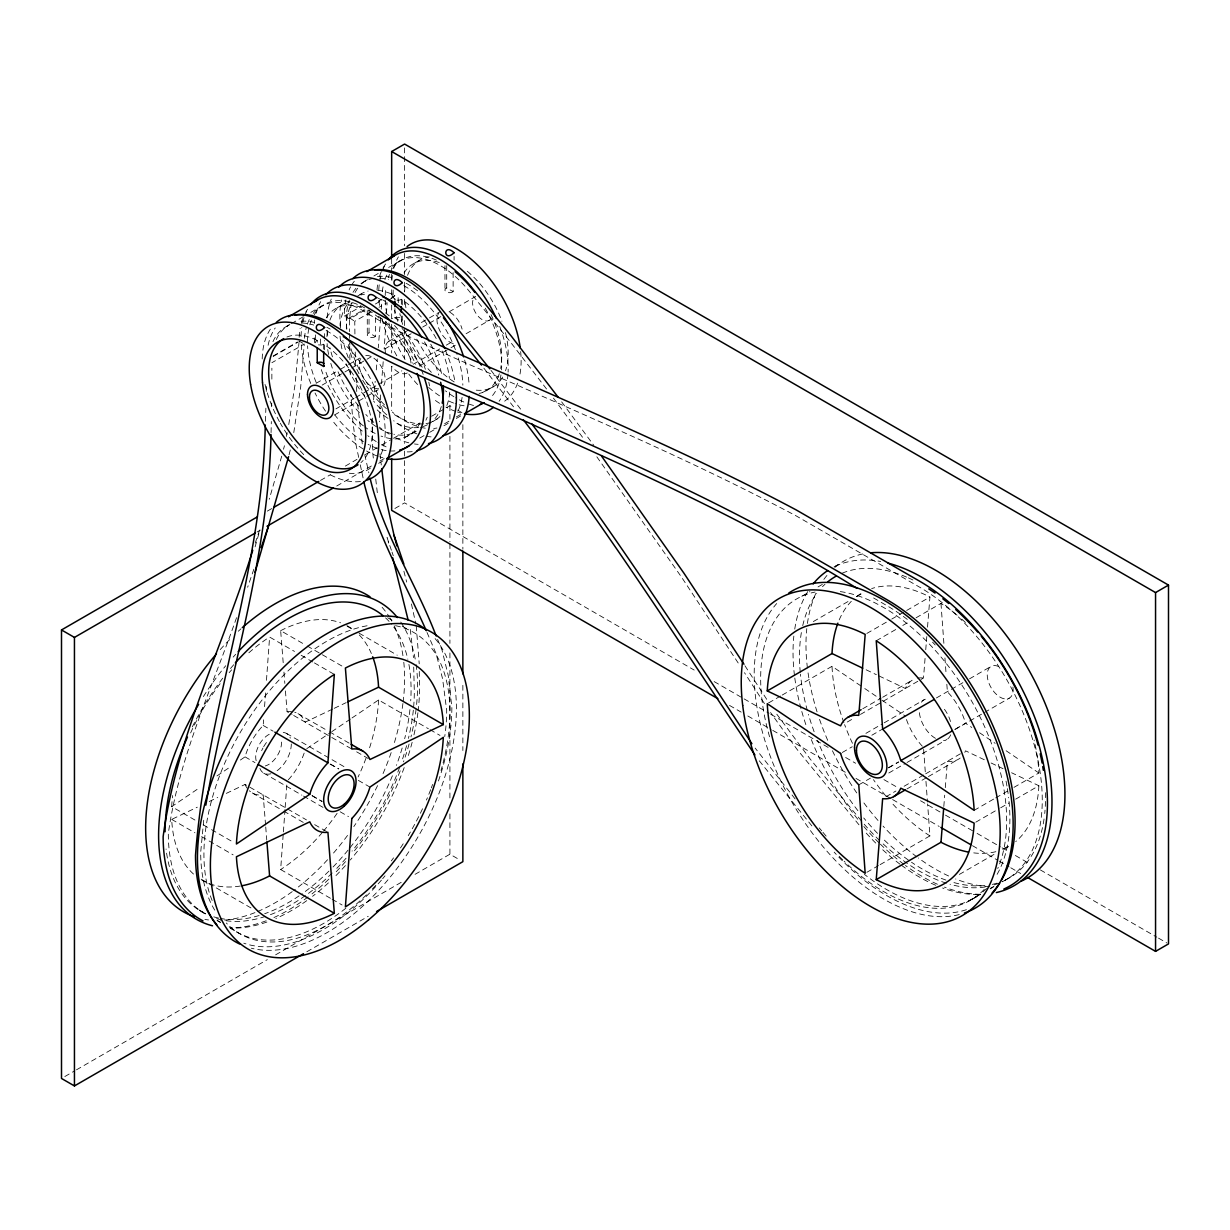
<?xml version="1.0" encoding="UTF-8"?>
<svg xmlns="http://www.w3.org/2000/svg" width="1230" height="1230" viewBox="0 0 1230 1230"><rect width="100%" height="100%" fill="white"/><g stroke="black" fill="none" stroke-linecap="round" stroke-linejoin="round"><path stroke-width="0.75" stroke-dasharray="5 3.75" d="M324.612 349.781L324.612 340.495M324.612 338.634L324.612 331.208M372.613 418.077L372.567 451.548L373.628 460.712M402.287 319.8L402.287 316.079M402.302 304.932L402.302 297.506M454.085 260.13L454.085 256.44M271.861 379.132L271.876 368.185M271.661 406.7L271.692 403.01M266.28 391.463L266.433 384.037M271.061 432.606L271.323 421.506M265.403 421.275L265.88 408.206M386.02 321.214L384.16 348.982M386.451 313.788L387.112 302.642L379.009 307.315M380.577 394.938L379.47 421.721M380.654 317.94L378.256 347.813M381.254 309.176L381.946 299.228L377.087 302.026M240.373 760.048L245.047 756.865A45.771 26.43 -60 0 1 263.189 725.454L263.604 719.811M264.558 706.635L265.649 691.598M266.464 680.313L269.601 637.048L294.508 651.423M330.455 898.284L280.655 869.533L283.254 833.802M283.392 831.911L285.022 809.355M285.16 807.464L287.082 781.142M373.566 399.888L375.181 381.3M383.191 361.712L381.469 383.775M860.431 714.43L923.499 678.007L925.145 657.297M925.744 649.763L926.79 636.571M927.528 627.162L929.926 597.027A146.478 84.578 60 0 0 871.655 588.586M943.81 806.48L944.702 795.18M945.301 787.646L947.392 761.278A45.771 26.43 60 0 0 961.23 757.142M299.105 341.479L295.046 384.59L288.666 425.18M376.272 369.907L377.256 358.868M203.719 820.226L200.69 852.344A173.953 100.429 -60 0 0 214.773 910.2M351.288 302.657L349.581 318.647L349.628 331.593M293.77 432.606L300.704 386.835L304.256 344.031L271.892 362.712M286.359 436.404L287.128 432.668M289.065 454.808L290.449 449.273M281.732 456.176L269.247 499.257M283.53 449.227L284.438 445.752M255.102 546.843L259.807 530.361M315.51 342.816L315.633 341.756A4.582 2.475 -2.9 0 1 317.248 340.418L317.232 344.139M395.23 299.766L393.154 297.445L394.922 295.569L394.922 299.29M255.21 543.03L260.145 528.5M253.857 569.213L247.645 587.233M236.544 617.691C211.621 688.892 178.688 758.28 168.31 833.648A173.953 100.429 -60 0 0 205.548 913.952M394.23 295.938L389.464 299.828L393.692 296.399M194.94 820.041L171.693 806.634L199.783 787.569M216.957 775.93L231.009 766.398M306.777 748.655L330.178 732.773M331.746 731.712L350.473 719.012M352.026 717.951L378.563 699.962L428.363 728.714M437.219 418.892L429.055 423.812A73.247 42.281 60 0 0 441.309 406.53M357.438 296.199L362.973 292.894M345.891 299.936A89.729 51.798 60 0 0 344.4 316.079L349.581 318.97L365.725 309.606M375.411 303.995L381.884 300.243L376.78 297.399M286.559 326.396L289.803 324.52M291.418 323.598L303.518 316.587M310.836 312.374L325.397 303.964M364.249 281.547L367.478 279.671M373.889 275.966L380.424 272.199M388.634 267.448L403.086 259.115M273.183 355.977L297.46 341.971M273.198 356.439L297.476 342.417M344.4 316.079L360.59 306.731M354.917 333.976L354.747 321.338L370.922 311.99M316.141 383.299L338.804 370.215M340.418 369.277L346.891 365.541M348.521 364.603L359.852 358.068M388.972 341.248L408.391 330.04M421.352 322.568L427.825 318.816M429.439 317.894L440.771 311.344M322.168 385.098L350.181 368.923M351.842 367.97L371.614 356.562M384.79 348.951L411.158 333.73M422.69 327.072L427.64 324.213M429.285 323.259L440.817 316.602M449.058 311.851L475.426 296.63A13.73 7.934 60 0 0 477.44 315.418A13.73 7.934 60 0 0 491.662 316.833M335.913 408.883L354.025 398.428M355.685 397.474L362.266 393.662M363.926 392.708L377.103 385.098M378.748 384.16L401.826 370.83M413.357 364.172L439.725 348.951M446.305 345.153L452.901 341.34M466.093 333.73L489.156 320.415M334.452 415.017L357.115 401.933M358.73 400.995L365.202 397.259M366.832 396.321L378.148 389.787M420.23 365.495L449.365 348.674M450.98 347.736L459.082 343.062M267.325 511.111L272.307 508.236M320.446 480.453L330.409 474.703M345.353 466.078L356.961 459.359M365.264 454.577L380.208 445.952M381.869 444.983L391.817 439.233M393.477 438.28L420.045 422.951M431.668 416.232L444.937 408.575M446.598 407.607L449.919 405.7L453.163 407.56M257.039 532.006L260.36 530.084M336.713 486.004L371.568 465.878M379.87 461.096L386.512 457.252M419.707 438.095L428.009 433.298M429.67 432.345L436.312 428.501M444.614 423.72L449.596 420.845M456.222 417.001L462.864 413.172L454.777 408.498M378.625 463.341L385.098 459.605M456.315 418.492L461.158 415.679M394.892 508.482L404.609 502.87L694.181 670.058M834.063 566.907L840.536 563.171M801.822 596.273L809.909 591.599M818.011 586.925L822.855 584.127M813.338 621.565L850.145 600.317M856.772 596.489L861.753 593.613M64.821 1076.542L74.784 1070.792M76.445 1069.839L267.325 959.631M275.628 954.834L401.779 882.002M415.063 874.33L449.919 854.204L459.636 859.816M306.839 951.774L368.247 916.304M866.842 633.435L890.09 620.028M891.75 619.074L905.019 611.402M906.679 610.449L929.926 597.027M780.558 696.026L768.935 702.73L744.95 665.768M782.219 695.058L832.018 666.306L863.229 687.493M876.237 640.784L896.163 629.283M902.789 625.455L909.431 621.611M916.073 617.783L940.981 603.407A146.478 84.578 60 0 1 957.647 615.646M862.768 708.757L881.018 698.21M882.679 697.256L912.552 680.005A45.771 26.43 60 0 0 905.357 688.493L878.066 675.485M847.27 722.025L853.912 718.197M865.905 733.372L882.51 723.778M884.17 722.825L924.007 699.824M842.289 752.483L852.252 746.733M871.855 735.217L881.787 729.498M936.399 697.948L949.652 690.307M951.297 689.354L962.89 682.665M969.517 678.837L991.026 666.414M858.771 784.863L870.394 778.16M888.644 767.612L898.607 761.862M955.572 728.975L965.535 723.225L971.777 727.468M888.506 767.889L898.438 762.154M954.711 729.667L967.964 722.025M969.609 721.072L982.862 713.415M984.507 712.462L1009.338 698.133M888.798 773.009L905.388 763.43M907.048 762.477L946.885 739.476M885.969 796.748L895.932 790.998M904.111 786.262L924.145 774.7M925.698 773.808L962.214 752.729M906.879 788.999L926.79 777.498M928.45 776.545L958.339 759.294M866.842 872.301L878.466 865.597M880.127 864.644L929.926 835.893L927.605 803.913M974.145 810.355L994.055 798.854M995.716 797.901L1007.339 791.198M1013.981 787.354L1038.873 772.978A146.478 84.578 60 0 0 1034.061 739.983M975.805 822.163L999.037 808.74M1000.697 807.787L1009 802.99M1015.642 799.162L1038.873 785.739L1011.583 772.748M959.339 874.438L996.131 853.189M1002.773 849.361L1009.415 845.533M968.072 901.252L981.017 893.78M990.734 888.168L993.963 886.307M972.284 899.207L980.372 894.533M990.089 888.921L993.317 887.061M1004.649 880.511L1011.122 876.775M349.581 318.97L349.581 317.863L364.142 309.483M414.756 263.005L422.182 258.823M337.066 307.854L344.492 303.672M482.667 392.447L493.784 386.435L489.017 389.003M404.977 437.296L416.094 431.284A73.247 42.281 60 0 1 393.877 434.252M411.327 433.852L416.094 431.284M332.515 709.126L305.209 722.133A45.771 26.43 -60 0 0 294.708 712.216M334.206 708.326L346.153 702.638M193.525 874.069A146.478 84.578 -60 0 1 171.693 819.395L197.292 807.203M209.223 801.514L217.756 797.455M226.289 793.396L245.047 784.448L306.47 819.903M397.059 300.197L398.966 300.166A4.582 2.783 2.8 0 0 401.334 299.274A73.247 42.281 60 0 1 437.665 341.31M318.432 344.877L321.276 345.015A4.582 2.783 2.8 0 0 323.644 344.123A73.247 42.281 60 0 1 367.77 405.008A73.247 42.281 60 0 1 360.959 462.603M866.135 669.797L876.36 674.67M984.292 759.74L965.535 750.807A45.771 26.43 60 0 1 963.367 754.682M991.119 763L1003.065 768.688M446.705 265.665L446.705 287.974L453.132 291.679L453.132 269.37M394.922 308.576L394.922 317.878L401.349 321.584L401.349 316.002M873.592 597.965L886.892 605.652A173.953 100.429 60 0 1 908.739 620.52M369.031 310.514L369.031 332.823L375.442 336.528L375.442 314.219M299.09 341.033L302.964 343.278M714.153 681.589L742.443 697.933M744.119 698.886L769.073 713.292M770.749 714.261L828.989 747.886M845.64 757.496L855.619 763.261M883.909 779.605L897.223 787.292M920.532 800.73L943.825 814.183M945.486 815.152L975.452 832.449M977.112 833.402L1000.405 846.855M1002.081 847.824L1008.738 851.667M1015.396 855.511L1028.695 863.199M1040.349 869.918L1156.846 937.183M1158.522 938.136L1166.84 942.949M729.498 705.405L741.152 712.124M747.809 715.968L771.102 729.421M772.778 730.389L845.994 772.655M855.988 778.421L890.935 798.608M892.596 799.562L939.197 826.468M972.484 845.687L997.453 860.093M999.114 861.062L1009.092 866.827M1010.768 867.78L1020.746 873.546M387.711 617.768L394.184 621.504M402.287 626.178L408.76 629.914M347.168 626.285L353.794 630.129M359.068 633.158L397.244 655.206M283.192 662.693L280.655 630.667L305.563 645.043M307.223 645.996L343.739 667.091M301.15 655.252L312.758 661.971M314.419 662.924L334.345 674.424M430.023 729.667L439.986 735.417M298.014 713.646L327.903 730.897M329.563 731.85L349.474 743.351M285.437 690.937L287.082 711.663L292.048 714.538M293.709 715.491L330.24 736.57M331.777 737.462L351.811 749.039M356.669 751.838L368.293 758.556M286.575 733.464L344.677 767.013M330.547 764.138L338.788 768.904M263.189 725.454L273.152 731.204M330.117 764.091L338.419 768.873M358.33 780.374L369.953 787.092M245.047 756.865L255.01 762.615M311.974 795.518L321.937 801.268M340.187 811.8L348.49 816.597M312.236 795.856L322.122 801.56M263.681 773.116L301.873 795.149M303.533 796.117L323.444 807.618M314.649 824.638L327.918 832.295M252.242 792.935L282.116 810.186M283.776 811.139L303.702 822.639M203.242 824.838L209.884 828.666M211.545 829.62L233.116 842.089M332.115 899.238L342.078 904.988M171.693 819.395L194.94 832.802M201.582 836.631L233.116 854.85M201.167 879.173L251.243 908.078M199.245 909.969L204.103 912.783M217.049 920.255L220.293 922.116M199.46 910.415L205.933 914.151M217.264 920.701L220.493 922.562M230.21 928.173L238.297 932.847M383.237 300.089L385.82 301.796M349.581 317.863L354.747 321.338M979.572 732.757L995.178 743.335M1006.109 750.746L1038.873 772.978M864.782 688.539L880.388 699.132M881.956 700.193L905.357 716.075M861.415 820.933L810.524 759.479L776.007 713.123M858.986 824.807L797.117 749.47L770.534 712.539M819.226 827.898L821.686 830.819M822.916 832.295L827.821 838.153M811.892 825.899L759.279 760.801M795.118 798.916L755.159 748.101M491.001 370.368L522.381 411.42M483.867 368.17L514.186 407.668M561.649 401.872L593.767 445.322M546.551 388.988L509.159 340.387L467.615 289.25A82.395 47.57 60 0 0 390.571 268.924M553.454 398.12L583.604 438.71M596.842 456.822L681.451 577.008L739.553 665.046M764.46 703.606L744.488 672.702M427.025 632.466L436.035 653.499L442.585 678.776L446.69 710.31A173.953 100.429 -60 0 1 444.737 736.616M437.603 639.4L441.97 649.855L448.212 675.378L451.856 707.327A181.271 104.658 -60 0 1 438.449 780.973M391.401 550.256L387.066 537.556L388.603 543.076M392.032 552.07L393.262 555.714M403.901 571.227L406.669 582.067M364.741 454.731L368.846 472.797M411.45 603.961L415.848 624.025M358.699 457.406L355.532 442.523L352.733 420.014L350.919 394.369M360.282 464.848L363.065 477.87M362.266 443.876L357.607 403.809M379.962 453.809L381.3 464.94M375.734 479.054L377.425 493.737M410.282 629.437L413.48 657.635M416.247 625.855L419.215 663.8M283.946 672.103L284.837 683.403M265.572 825.069L263.189 794.918A45.771 26.43 -60 0 1 249.352 790.782M265.726 826.944L266.772 840.136M940.981 603.407L944.117 646.657M944.932 657.942L946.162 674.87M946.839 684.28L947.392 691.798A45.771 26.43 60 0 1 965.535 723.225M923.638 749.378L925.421 773.824M925.959 781.342L927.466 802.037M356.131 377.825L356.808 392.831M350.135 369.83L350.381 377.379M413.711 667.075L414.31 691.629A173.953 100.429 -60 0 1 413.511 708.311M355.239 352.041L355.547 364.695M349.704 346.014L349.904 362.296M419.292 671.442L419.491 688.631A181.271 104.658 -60 0 1 418.154 710.817M349.628 333.392L349.643 338.804M444.952 265.68L444.968 290.418M393.154 290.034L393.154 297.445M367.263 310.529L367.293 335.267M315.464 334.883L315.464 342.294M462.864 424.673L462.864 549.257M462.864 685.341L462.864 750.515M449.919 405.7L449.919 419.107M449.919 436.358L449.919 541.784M449.919 543.706L449.919 643.367M449.919 652.946L449.919 798.624M449.919 813.952L449.919 854.204M404.609 147.907L404.609 245.754M404.609 253.426L404.609 274.536M404.609 282.208L404.609 291.802M404.609 299.49L404.609 307.162M404.609 320.584L404.609 358.96M404.609 372.398L404.609 443.384M404.609 451.072L404.609 458.744M404.609 460.666L404.609 502.87M401.349 299.274L401.349 304.856M391.663 258.992L391.663 272.414M391.663 274.336L391.663 280.102M391.663 289.696L391.663 297.368M391.663 305.04L391.663 322.306M391.663 324.228L391.663 353.01M391.663 366.448L391.663 410.574M323.659 344.123L323.659 349.704M984.261 889.352A173.953 100.429 60 0 1 844.134 861.231M842.765 859.893A173.953 100.429 60 0 1 837.338 854.373M769.58 736.77A173.953 100.429 60 0 1 815.06 592.061M840.305 591.599A173.953 100.429 60 0 1 971.623 701.069A173.953 100.429 60 0 1 997.745 868.503M997.069 883.125A173.953 100.429 60 0 1 991.98 884.432M984.892 885.539A173.953 100.429 60 0 1 953.265 882.402M945.916 880.08A173.953 100.429 60 0 1 911.507 862.245M908.401 860.077A173.953 100.429 60 0 1 882.986 838.798M877.528 833.356A173.953 100.429 60 0 1 863.737 817.965M857.91 810.708A173.953 100.429 60 0 1 817.458 740.383M814.122 731.727A173.953 100.429 60 0 1 808.418 714.353M807.372 710.633A173.953 100.429 60 0 1 800.438 674.178M800.269 672.426A173.953 100.429 60 0 1 801.36 632.574M802.729 625.609A173.953 100.429 60 0 1 816.766 593.506M822.501 586.695A173.953 100.429 60 0 1 825.007 584.25M842.242 573.165A173.953 100.429 60 0 1 906.695 577.147M908.401 577.885A173.953 100.429 60 0 1 916.212 581.652M1045.408 792.658A173.953 100.429 60 0 1 1044.731 813.507M1044.055 818.98A173.953 100.429 60 0 1 1001.958 881.418M980.418 894.272A183.101 105.719 60 0 1 944.409 887.122M937.429 884.247A183.101 105.719 60 0 1 905.418 865.459M903.942 864.367A183.101 105.719 60 0 1 880.388 844.18M879.081 842.904A183.101 105.719 60 0 1 863.844 826.529M857.756 819.226A183.101 105.719 60 0 1 810.37 737.139M805.85 724.639A183.101 105.719 60 0 1 801.483 710.371M800.991 708.603A183.101 105.719 60 0 1 794.703 677.315M794.472 675.485A183.101 105.719 60 0 1 793.842 636.095M794.749 629.084A183.101 105.719 60 0 1 807.772 591.584M835.232 566.307A183.101 105.719 60 0 1 880.649 561.48M959.246 914.567A183.101 105.719 60 0 1 793.258 804.389A183.101 105.719 60 0 1 776.684 603.561M935.446 738.338A22.893 13.207 60 0 1 919.317 711.97M921.424 702.207A22.893 13.207 60 0 1 927.359 698.794M944.44 709.295A22.893 13.207 60 0 1 950.652 722.041M950.652 734.817A22.893 13.207 60 0 1 943.533 740.506M995.854 851.683A146.478 84.578 60 0 1 973.745 852.882M929.926 835.893A146.478 84.578 60 0 1 890.72 801.714M885.723 795.856A146.478 84.578 60 0 1 873.469 779.682M852.467 743.304A146.478 84.578 60 0 1 844.595 724.608M843.918 722.794A146.478 84.578 60 0 1 832.018 666.306M839.214 619.859A146.478 84.578 60 0 1 851.314 601.316M856.495 596.642A146.478 84.578 60 0 1 862.199 592.783M961.737 619.136A146.478 84.578 60 0 1 965.796 622.811M1038.873 785.739A146.478 84.578 60 0 1 1015.734 841.566M1008.692 846.501A146.478 84.578 60 0 1 1002.496 849.515M922.3 746.21A45.771 26.43 60 0 1 905.88 717.766M917.657 678.145A45.771 26.43 60 0 1 923.499 678.007M989.873 886.722A183.101 105.719 60 0 1 955.618 878.973M948.622 875.991A183.101 105.719 60 0 1 918.364 857.986M916.888 856.895A183.101 105.719 60 0 1 883.048 826.099M878.02 820.487A183.101 105.719 60 0 1 863.045 801.791M856.757 792.935A183.101 105.719 60 0 1 832.233 750.331M827.698 740.337A183.101 105.719 60 0 1 819.395 718.95M817.058 711.816A183.101 105.719 60 0 1 807.649 669.843M807.418 668.013A183.101 105.719 60 0 1 806.788 628.622M807.418 623.456A183.101 105.719 60 0 1 816.397 592.153M823.869 579.391A183.101 105.719 60 0 1 827.283 575.04M834.893 567.414A183.101 105.719 60 0 1 865.213 553.5M394.922 317.878A4.582 2.645 0 0 1 400.965 318.093A4.582 2.645 0 0 1 401.349 321.584M430.869 422.336A73.247 42.281 60 0 1 425.457 423.674M423.566 423.889A73.247 42.281 60 0 1 392.232 413.111M386.42 408.606A73.247 42.281 60 0 1 366.386 386.02M365.387 384.544A73.247 42.281 60 0 1 362.543 380.009M359.037 373.751A73.247 42.281 60 0 1 348.075 343.524M346.368 329.071A73.247 42.281 60 0 1 352.241 302.888M359.852 294.723A73.247 42.281 60 0 1 368.124 291.033M377.764 290.357A73.247 42.281 60 0 1 394.922 295.569M442.139 350.965A73.247 42.281 60 0 1 449.411 378.363M449.719 392.139A73.247 42.281 60 0 1 446.352 406.746M439.986 416.493A73.247 42.281 60 0 1 432.56 421.659M453.132 291.679A4.582 2.645 0 0 1 446.275 291.94A4.582 2.645 0 0 1 446.705 287.974M499.319 373.674A73.247 42.281 60 0 1 479.116 393.462M431.361 372.321A73.247 42.281 60 0 1 405.608 332.592M402.671 324.428A73.247 42.281 60 0 1 399.858 313.619M398.336 302.672A73.247 42.281 60 0 1 398.213 294.093M404.04 272.983A73.247 42.281 60 0 1 441.432 263.312M491.047 314.603A73.247 42.281 60 0 1 500.656 368.508M407.284 372.967A18.312 10.578 60 0 1 391.663 366.309M385.62 353.748A18.312 10.578 60 0 1 395.891 341.079A18.312 10.578 60 0 1 411.035 363.25M453.27 343.585A18.312 10.578 60 0 1 439.648 330.378A18.312 10.578 60 0 1 438.71 313.25M449.919 312.251A18.312 10.578 60 0 1 462.096 329.117M502.64 377.087A73.247 42.281 60 0 1 473.227 389.741M454.193 381.946A73.247 42.281 60 0 1 416.094 337.773M405.931 307.746A73.247 42.281 60 0 1 404.931 300.52M404.624 291.894A73.247 42.281 60 0 1 405.346 283.884M407.56 275.351A73.247 42.281 60 0 1 429.239 256.87M467.308 271.307A73.247 42.281 60 0 1 501.917 321.214M505.438 332.546A73.247 42.281 60 0 1 505.515 370.784M473.55 405.454A91.558 52.859 60 0 1 467.093 403.363M463.818 402.01A91.558 52.859 60 0 1 455.561 397.736M453.916 396.737A91.558 52.859 60 0 1 445.46 390.832M422.259 367.263A91.558 52.859 60 0 1 400.749 329.548M397.767 321.322A91.558 52.859 60 0 1 394.676 310.391M392.416 297.937A91.558 52.859 60 0 1 391.724 289.388M391.847 280.486A91.558 52.859 60 0 1 392.416 275.12M393.754 268.417A91.558 52.859 60 0 1 398.382 256.809M520.659 351.596A91.558 52.859 60 0 1 519.429 376.887M517.599 383.176A91.558 52.859 60 0 1 502.347 402.656M427.502 424.704A73.247 42.281 60 0 1 422.459 426.702M418.815 427.44A73.247 42.281 60 0 1 393.861 421.859M388.004 418.385A73.247 42.281 60 0 1 375.089 407.945M364.511 396.091A73.247 42.281 60 0 1 346.445 363.911M341.925 348.843A73.247 42.281 60 0 1 340.049 336.128M340.049 325.981A73.247 42.281 60 0 1 350.027 301.242M360.867 294.985A73.247 42.281 60 0 1 364.511 294.247M430.746 344.169A73.247 42.281 60 0 1 441.77 374.704M418.138 444.338A91.558 52.859 60 0 1 414.479 443.969M408.806 442.831A91.558 52.859 60 0 1 394.138 436.973M389.172 434.113A91.558 52.859 60 0 1 379.332 427.118M373.828 422.397A91.558 52.859 60 0 1 365.833 414.464M358.576 406.008A91.558 52.859 60 0 1 337.328 370.107M332.438 356.869A91.558 52.859 60 0 1 329.932 347.767M327.687 335.313A91.558 52.859 60 0 1 327.165 330.147M327.118 317.847A91.558 52.859 60 0 1 331.254 299.09M445.306 349.997A91.558 52.859 60 0 1 454.685 380.208M464.11 405.777A82.395 47.57 60 0 1 455.1 403.594M453.562 403.04A82.395 47.57 60 0 1 445.798 399.519M439.541 395.814A82.395 47.57 60 0 1 428.532 387.358M405.054 359.391A82.395 47.57 60 0 1 388.188 320.338M386.727 313.542A82.395 47.57 60 0 1 385.19 297.306M385.205 295.507A82.395 47.57 60 0 1 385.943 286.944M388.188 277.734A82.395 47.57 60 0 1 389.48 274.413M392.754 268.509A82.395 47.57 60 0 1 436.419 260.099M485.235 308.192A82.395 47.57 60 0 1 501.517 369.892M500.964 374.935A82.395 47.57 60 0 1 490.586 397.705M436.927 428.009A82.395 47.57 60 0 1 433.744 428.455M425.273 428.194A82.395 47.57 60 0 1 392.293 412.019M384.575 404.977A82.395 47.57 60 0 1 349.335 342.77M346.86 329.04A82.395 47.57 60 0 1 349.335 300.151M353.01 292.325A82.395 47.57 60 0 1 358.022 286.067M360.99 283.577A82.395 47.57 60 0 1 371.506 278.887M379.624 278.164A82.395 47.57 60 0 1 388.388 279.394M403.824 285.652A82.395 47.57 60 0 1 457.099 354.486M458.206 357.945A82.395 47.57 60 0 1 462.849 385.19M462.111 397.367A82.395 47.57 60 0 1 458.206 410.682M448.212 423.166A82.395 47.57 60 0 1 443.231 426.026M431.084 436.865A91.558 52.859 60 0 1 425.549 436.189M416.924 433.867A91.558 52.859 60 0 1 393.677 420.737M386.774 414.925A91.558 52.859 60 0 1 373.674 401.18M348.336 357.838A91.558 52.859 60 0 1 342.878 340.295M340.633 327.841A91.558 52.859 60 0 1 341.571 299.936M464.648 360.082A91.558 52.859 60 0 1 469.153 384.913M460.604 412.926A91.558 52.859 60 0 1 457.391 411.988M455.776 411.45A91.558 52.859 60 0 1 445.921 407.069M439.556 403.317A91.558 52.859 60 0 1 432.514 398.305M417.616 384.575A91.558 52.859 60 0 1 408.252 373.367M396.798 355.854A91.558 52.859 60 0 1 381.731 317.863M379.47 305.409A91.558 52.859 60 0 1 378.779 296.876M378.794 289.803A91.558 52.859 60 0 1 379.47 282.593M379.747 280.871A91.558 52.859 60 0 1 381.731 272.752M382.361 270.954A91.558 52.859 60 0 1 385.436 264.281M499.718 326.457A91.558 52.859 60 0 1 508.098 372.09M507.99 373.935A91.558 52.859 60 0 1 499.088 401.272M385.574 617.89A173.953 100.429 -60 0 1 391.601 624.302M393.8 627.146A173.953 100.429 -60 0 1 407.837 659.265M408.913 664.446A173.953 100.429 -60 0 1 410.712 700.839M409.944 709.602A173.953 100.429 -60 0 1 404.67 738.692M402.164 747.994A173.953 100.429 -60 0 1 396.46 765.368M392.401 775.761A173.953 100.429 -60 0 1 349.197 848.731M348.013 850.176A173.953 100.429 -60 0 1 330.332 869.748M328.964 871.101A173.953 100.429 -60 0 1 302.18 893.718M299.059 895.886A173.953 100.429 -60 0 1 264.665 913.721M259.146 915.52A173.953 100.429 -60 0 1 220.339 918.426M218.602 918.072A173.953 100.429 -60 0 1 213.513 916.765M205.456 913.69A173.953 100.429 -60 0 1 166.05 848.992M192.326 726.884A173.953 100.429 -60 0 1 223.506 677.177M230.502 668.505A173.953 100.429 -60 0 1 234.1 664.308M395.522 625.701A173.953 100.429 -60 0 1 441.001 770.426M375.919 885.185A173.953 100.429 -60 0 1 371.891 889.413M366.432 894.871A173.953 100.429 -60 0 1 226.32 922.992M212.144 900.514A173.953 100.429 -60 0 1 239.619 733.557A173.953 100.429 -60 0 1 370.276 625.255M435.097 638.585A183.101 105.719 -60 0 1 416.555 839.337A183.101 105.719 -60 0 1 251.335 948.207M400.734 622.057A183.101 105.719 -60 0 1 415.832 662.724M416.109 664.569A183.101 105.719 -60 0 1 416.509 705.497M416.109 709.126A183.101 105.719 -60 0 1 410.958 736.924M409.098 744.027A183.101 105.719 -60 0 1 403.502 761.847M400.211 770.779A183.101 105.719 -60 0 1 352.81 852.867M345.507 861.615A183.101 105.719 -60 0 1 335.375 872.623M328.887 879.096A183.101 105.719 -60 0 1 309.591 895.778M308.115 896.901A183.101 105.719 -60 0 1 273.152 917.888M266.172 920.763A183.101 105.719 -60 0 1 230.164 927.912M203.381 696.58A183.101 105.719 -60 0 1 225.751 665.722M233.162 657.097A183.101 105.719 -60 0 1 235.683 654.314M382.115 607.312A183.101 105.719 -60 0 1 388.834 616.153M389.849 617.752A183.101 105.719 -60 0 1 391.786 621.073M394.184 625.793A183.101 105.719 -60 0 1 403.163 657.097M403.794 662.263A183.101 105.719 -60 0 1 403.163 701.654M402.933 703.483A183.101 105.719 -60 0 1 394.077 743.673M391.171 752.591A183.101 105.719 -60 0 1 382.115 775.746M377.564 785.616A183.101 105.719 -60 0 1 353.825 826.575M347.536 835.431A183.101 105.719 -60 0 1 332.561 854.143M327.534 859.755A183.101 105.719 -60 0 1 293.693 890.535M292.217 891.627A183.101 105.719 -60 0 1 256.701 911.907M254.964 912.614A183.101 105.719 -60 0 1 220.708 920.363M208.546 919.948A183.101 105.719 -60 0 1 204.887 919.44M220.201 649.625A183.101 105.719 -60 0 1 231.717 637.509M238.297 631.236A183.101 105.719 -60 0 1 240.957 628.822M359.268 634.957A146.478 84.578 -60 0 1 371.368 653.514M378.563 699.962A146.478 84.578 -60 0 1 368.554 750.992M365.987 758.264A146.478 84.578 -60 0 1 358.115 776.96M337.112 813.322A146.478 84.578 -60 0 1 323.628 830.988M322.383 832.449A146.478 84.578 -60 0 1 280.655 869.533M240.327 886.03A146.478 84.578 -60 0 1 201.889 880.142M171.693 806.634A146.478 84.578 -60 0 1 172.6 795.549M190.619 732.942A146.478 84.578 -60 0 1 221.754 681.605M229.149 672.672A146.478 84.578 -60 0 1 231.686 669.812M248.844 652.792A146.478 84.578 -60 0 1 269.601 637.048M280.655 630.667A146.478 84.578 -60 0 1 340.572 622.795M346.86 625.593A146.478 84.578 -60 0 1 354.086 630.283M304.148 753.114A45.771 26.43 -60 0 1 288.281 779.851M247.215 788.322A45.771 26.43 -60 0 1 245.047 784.448M287.082 711.663A45.771 26.43 -60 0 1 291.525 711.601M283.223 732.434A22.893 13.207 -60 0 1 290.341 738.123M291.31 743.95A22.893 13.207 -60 0 1 275.136 771.979M270.938 773.762A22.893 13.207 -60 0 1 259.93 768.458M261.667 750.684A22.893 13.207 -60 0 1 262.974 747.994M263.681 746.687A22.893 13.207 -60 0 1 267.033 741.782M375.442 336.528A4.582 2.645 0 0 1 368.585 336.789A4.582 2.645 0 0 1 369.031 332.823M419.784 423.197A73.247 42.281 60 0 1 381.054 436.081M375.181 433.467A73.247 42.281 60 0 1 364.88 426.995M363.419 425.888A73.247 42.281 60 0 1 324.997 369.277M320.476 344.031A73.247 42.281 60 0 1 320.523 338.942M326.35 317.832A73.247 42.281 60 0 1 363.742 308.161M378.379 316.233A73.247 42.281 60 0 1 415.555 364.295M286.944 337.02A73.247 42.281 60 0 1 317.232 340.418M378.717 388.742A18.312 10.578 60 0 1 363.081 377.349A18.312 10.578 60 0 1 361.02 358.099M365.756 355.378A18.312 10.578 60 0 1 381.392 366.771A18.312 10.578 60 0 1 383.453 386.005M392.186 433.836A73.247 42.281 60 0 1 379.44 428.532M376.518 426.795A73.247 42.281 60 0 1 367.801 420.476M359.406 412.665A73.247 42.281 60 0 1 330.317 361.651M328.595 354.455A73.247 42.281 60 0 1 327.103 343.601M326.934 336.743A73.247 42.281 60 0 1 327.672 328.748M329.886 320.2A73.247 42.281 60 0 1 349.72 302.026M385.282 312.804A73.247 42.281 60 0 1 392.478 318.616M402.026 328.379A73.247 42.281 60 0 1 425.38 369.308M428.824 382.192A73.247 42.281 60 0 1 429.485 385.866M427.24 417.216A73.247 42.281 60 0 1 425.903 420.199M412.219 451.625A91.558 52.859 60 0 1 405.193 451.825M386.128 446.859A91.558 52.859 60 0 1 377.887 442.585M376.226 441.585A91.558 52.859 60 0 1 367.77 435.681M362.235 431.1A91.558 52.859 60 0 1 321.261 369.584M314.726 342.786A91.558 52.859 60 0 1 314.111 335.928M314.311 323.505A91.558 52.859 60 0 1 314.726 319.969M316.079 313.266A91.558 52.859 60 0 1 320.692 301.658M424.488 341.879A91.558 52.859 60 0 1 438.756 375.042M394.892 450.872A82.395 47.57 60 0 1 381.069 449.55M377.41 448.443A82.395 47.57 60 0 1 368.108 444.368M363.419 441.662A82.395 47.57 60 0 1 334.898 415.048M316.171 382.453A82.395 47.57 60 0 1 307.577 345.815M307.5 342.155A82.395 47.57 60 0 1 311.805 319.277M314.173 314.742A82.395 47.57 60 0 1 358.745 304.948M360.298 305.655A82.395 47.57 60 0 1 364.987 308.069M368.108 309.929A82.395 47.57 60 0 1 412.742 363.127M370.538 468.015A82.395 47.57 60 0 1 349.32 473.258M272.952 341.694A82.395 47.57 60 0 1 290.803 324.582M301.95 323.013A82.395 47.57 60 0 1 313.742 325.074M326.135 330.501A82.395 47.57 60 0 1 380.516 455.53M382.914 457.775A91.558 52.859 60 0 1 379.716 456.837M378.087 456.299A91.558 52.859 60 0 1 366.586 451.01M363.281 449.058A91.558 52.859 60 0 1 331.623 419.599M325.535 411.143A91.558 52.859 60 0 1 315.034 392.954M310.76 383.468A91.558 52.859 60 0 1 301.166 343.401M301.043 336.528A91.558 52.859 60 0 1 301.781 327.441M302.734 322.368A91.558 52.859 60 0 1 304.041 317.601M304.671 315.803A91.558 52.859 60 0 1 307.746 309.13M394.492 325.381A91.558 52.859 60 0 1 420.768 368.124M421.413 369.723A91.558 52.859 60 0 1 423.212 374.52M360.436 481.53A91.558 52.859 60 0 1 327.749 473.442M303.718 454.608A91.558 52.859 60 0 1 280.271 423.12M279.425 421.598A91.558 52.859 60 0 1 264.404 381.546M262.205 358.945A91.558 52.859 60 0 1 271.784 327.211M281.608 742.074A18.312 10.578 -60 0 1 265.311 765.936M256.147 760.647A18.312 10.578 -60 0 1 272.014 733.172M1012.936 687.032A18.312 10.578 60 0 1 1001.697 697.994A18.312 10.578 60 0 1 987.26 675.685A18.312 10.578 60 0 1 1000.19 667.321M382.315 291.771A82.395 47.57 60 0 1 383.852 283.192M384.913 279.671A82.395 47.57 60 0 1 389.48 270.416M413.326 710.217A173.953 100.429 -60 0 1 408.437 738.415M406.577 745.688A173.953 100.429 -60 0 1 401.503 762.139M399.596 767.489A173.953 100.429 -60 0 1 352.057 851.083M346.061 858.217A173.953 100.429 -60 0 1 334.929 870.256M332.161 873.023A173.953 100.429 -60 0 1 267.341 915.781M265.511 916.396A173.953 100.429 -60 0 1 224.952 920.532M221.446 919.856A173.953 100.429 -60 0 1 215.927 918.38M432.591 784.448A173.953 100.429 -60 0 1 431.33 787.907M430.669 789.645A173.953 100.429 -60 0 1 426.426 800.084M422.536 808.756A173.953 100.429 -60 0 1 408.252 835.631M403.194 843.78A173.953 100.429 -60 0 1 398.981 850.145M393.554 857.864A173.953 100.429 -60 0 1 391.325 860.892M345.83 908.247A173.953 100.429 -60 0 1 228.872 926.544M417.908 712.724A181.271 104.658 -60 0 1 413.91 735.079M412.142 742.29A181.271 104.658 -60 0 1 407.315 758.664M404.193 767.612A181.271 104.658 -60 0 1 350.289 860.001M345.43 865.566A181.271 104.658 -60 0 1 334.022 877.528M328.41 882.894A181.271 104.658 -60 0 1 312.574 896.316M306.762 900.652A181.271 104.658 -60 0 1 275.858 918.487M266.895 922.039A181.271 104.658 -60 0 1 230.825 928.05M385.036 875.852A181.271 104.658 -60 0 1 382.653 878.697M381.454 880.096A181.271 104.658 -60 0 1 243.786 943.195M349.105 289.911A89.729 51.798 60 0 1 350.581 286.882M352.241 284.099A89.729 51.798 60 0 1 354.332 281.24M377.01 289.942A89.729 51.798 60 0 1 377.918 282.9M379.609 276.135A89.729 51.798 60 0 1 382.192 269.678M382.945 268.202A89.729 51.798 60 0 1 386.712 262.543M355.086 292.494A82.395 47.57 60 0 1 360.221 285.237M361.497 283.961A82.395 47.57 60 0 1 365.71 280.701M377.441 276.55A82.395 47.57 60 0 1 394.461 278.288M406.115 283.254A82.395 47.57 60 0 1 419.661 292.448M998.837 883.232A173.953 100.429 60 0 1 992.164 885.477M985.122 886.968A173.953 100.429 60 0 1 950.006 884.262M946.408 883.186A173.953 100.429 60 0 1 880.972 841.858M879.635 840.567A173.953 100.429 60 0 1 863.921 823.869M1002.127 881.787A173.953 100.429 60 0 0 1033.953 743.904A173.953 100.429 60 0 0 919.256 586.956L796.225 515.923C704.667 467.154 609.357 425.903 514.54 383.975C462.834 361.666 410.42 340.341 362.527 310.391A82.395 47.57 60 0 0 313.189 313.404M978.311 894.456A181.271 104.658 60 0 1 942.595 887.998M935.769 885.293A181.271 104.658 60 0 1 901.544 865.351M900.006 864.198A181.271 104.658 60 0 1 881.095 848.254M875.729 843.073A181.271 104.658 60 0 1 863.983 830.619M966.411 909.677A181.271 104.658 60 0 1 834.186 852.159M986.537 888.475A173.953 100.429 60 0 1 864.383 874.315M932.571 642.183A173.953 100.429 60 0 1 935.2 644.951M1006.032 781.112A173.953 100.429 60 0 1 1007.063 786.754M1007.37 788.615A173.953 100.429 60 0 1 1008.646 797.824M1009.03 801.437A173.953 100.429 60 0 1 996.577 875.268M304.486 338.296A82.395 47.57 60 0 1 306.255 327.764M307.346 324.197A82.395 47.57 60 0 1 312.066 314.895M276.335 339.526A82.395 47.57 60 0 1 288.958 324.997M301.027 321.261A82.395 47.57 60 0 1 315.08 322.66M326.78 327.242A82.395 47.57 60 0 1 330.163 329.071M299.167 337.266A89.713 51.798 60 0 1 300.151 328.287M301.242 323.321A89.713 51.798 60 0 1 302.903 318.201M305.839 312.036A89.713 51.798 60 0 1 307.577 309.314M268.109 345.276A89.713 51.798 60 0 1 275.213 327.995"/><path stroke-width="1.5" d="M271.015 434.467C268.34 560.742 227.273 681.651 205.84 805.158M265.265 424.996C262.667 571.381 206.271 710.079 195.508 855.327A181.271 104.658 -60 0 0 216.941 924.899M327.918 762.831L334.345 674.424A146.478 84.578 -60 0 0 236.437 843.995L309.791 794.242A45.771 26.43 -60 0 1 327.918 762.831L274.813 732.158M876.237 879.65L882.648 798.654A45.771 26.43 60 0 0 900.791 788.184L974.145 823.116A146.478 84.578 60 0 1 876.237 879.65L940.981 842.273A146.478 84.578 60 0 0 968.471 852.083M940.981 842.273L943.656 808.371M288.604 456.653L255.025 572.304M252.75 550.302C223.245 645.765 176.444 736.755 163.144 836.646A181.271 104.658 -60 0 0 203.042 920.916M261.206 547.565L268.555 525.902M391.663 257.07L391.663 151.536L404.609 144.064L1168.5 585.096L1168.5 943.902L1155.554 951.374L1027.404 877.39M288.527 316.786L317.663 299.966M366.817 271.615L394.323 255.717M303.518 953.681L74.446 1085.936L61.5 1078.464L61.5 629.945L257.377 516.861M273.967 507.283L318.785 481.407M61.5 629.945L74.446 637.417L255.379 532.959M267.002 526.255L333.392 487.926M386.712 458.667L409.375 445.583M483.821 402.61L464.402 413.818A91.558 52.859 60 0 0 493.384 407.33M376.549 911.522L462.864 861.677L462.864 763.938M767.274 690.922A146.478 84.578 60 0 1 865.182 634.403L858.771 715.383A45.771 26.43 60 0 0 840.628 725.869L767.274 690.922L832.018 653.545A146.478 84.578 60 0 1 837.891 623.133M847.824 717.382L861.108 709.71M882.648 729.175L876.237 640.784A146.478 84.578 60 0 1 974.145 810.355L900.791 760.601A45.771 26.43 60 0 0 882.648 729.175L934.108 699.47M391.663 151.536L1155.554 592.568L1168.5 585.096M900.791 760.601L952.251 730.897M893.595 796.671L905.219 789.952M347.859 701.823L378.563 687.201L443.307 724.578L369.953 759.51A45.771 26.43 -60 0 0 351.811 749.039L345.399 668.044A146.478 84.578 -60 0 1 443.307 724.578M832.018 653.545L862.722 668.182M856.972 588.37C755.651 525.087 646.857 475.595 537.971 427.056C473.058 397.029 404.885 373.367 343.247 336.636M317.232 347.859L317.232 362.727L323.659 366.432A4.582 2.645 0 0 0 324.228 365.894M717.859 698.671L391.663 510.342L391.663 458.544M940.858 827.436L970.824 844.718M351.134 744.319L362.758 751.023M258.331 764.537L309.791 794.242M242.095 885.723A146.478 84.578 -60 0 0 269.601 875.914L334.345 913.29L327.918 832.295A45.771 26.43 -60 0 1 309.791 821.825L236.437 856.757A146.478 84.578 -60 0 0 334.345 913.29M443.384 317.786L481.499 365.141M489.832 368.846L437.68 304.071A89.729 51.798 60 0 0 374.75 269.893M558.205 397.305L511.603 336.513L470.045 285.391A89.729 51.798 60 0 0 390.294 258.777M523.396 419.861C606.129 527.655 679.022 642.398 754.913 754.913M751.884 743.689C680.574 635.572 609.834 526.932 531.591 423.597M601.485 456.007L683.895 573.134L743.966 664.231M426.287 630.713C405.039 582.543 377.964 536.711 364.649 485.312L363.849 481.591M436.143 635.925C415.802 582.605 383.176 534.22 370.092 478.209M381.746 468.661L384.652 492.784L394.03 535.281L403.84 564.001M392.708 557.774L408.191 620.258M394.03 535.281L396.983 546.059M266.925 842.012L269.601 875.914M1155.554 592.568L1155.554 951.374M462.864 551.178L462.864 673.84M401.349 306.716L401.349 312.282M394.922 301.135L394.922 306.716M323.659 351.565L323.659 366.432M74.446 637.417L74.446 1085.936M827.606 581.975A173.953 100.429 60 0 1 836.092 576.163M928.773 588.909A173.953 100.429 60 0 1 935.046 593.075M942.826 598.795A173.953 100.429 60 0 1 948.745 603.53M955.787 609.619A173.953 100.429 60 0 1 977.681 632.051M981.263 636.279A173.953 100.429 60 0 1 1038.028 745.088M1040.196 753.821A173.953 100.429 60 0 1 1042.102 763M1042.748 766.644A173.953 100.429 60 0 1 1043.317 770.257M888.06 563.125A183.101 105.719 60 0 1 1039.75 731.42A183.101 105.719 60 0 1 996.331 892.565M813.168 583.927A183.101 105.719 60 0 1 827.59 570.643M788.753 593.06A183.101 105.719 60 0 1 978.573 702.653A183.101 105.719 60 0 1 964.382 913.044M870.717 552.793A183.101 105.719 60 0 1 1040.58 693.074A183.101 105.719 60 0 1 1021.115 881.203M407.084 246.554A91.558 52.859 60 0 1 473.688 261.421A91.558 52.859 60 0 1 520.259 348.121M382.469 296.691A73.247 42.281 60 0 1 429.055 341.048M443.261 385.559A73.247 42.281 60 0 1 442.185 403.117M456.207 392.385A91.558 52.859 60 0 1 428.486 443.584M338.711 287.267A91.558 52.859 60 0 1 444.614 348.413M483.805 402.763A82.395 47.57 60 0 1 480.3 404.332M455.1 271.753A82.395 47.57 60 0 1 474.872 292.433M469.153 396.352A91.558 52.859 60 0 1 443.061 435.712M352.825 278.61A91.558 52.859 60 0 1 463.679 356.9M388.311 259.93A91.558 52.859 60 0 1 496.397 318.509M165.081 831.788A173.953 100.429 -60 0 1 187.467 737.139M235.314 662.939A173.953 100.429 -60 0 1 382.976 615.615M239.65 944.01A183.101 105.719 -60 0 1 237.282 727.053A183.101 105.719 -60 0 1 426.103 629.822M238.22 651.577A183.101 105.719 -60 0 1 397.413 617.568M212.498 925.79A183.101 105.719 -60 0 1 198.599 704.375M194.401 916.78A183.101 105.719 -60 0 1 216.465 653.883M242.295 627.638A183.101 105.719 -60 0 1 370.046 596.811M372.69 656.789A146.478 84.578 -60 0 1 378.563 687.201M317.232 362.727A4.582 2.645 0 0 1 323.951 363.45M358.053 464.786A73.247 42.281 60 0 1 284.391 424.073A73.247 42.281 60 0 1 283.7 338.604M440.648 382.299A91.558 52.859 60 0 1 417.155 450.657M325.766 294.739A91.558 52.859 60 0 1 421.782 337.374M417.032 373.443A82.395 47.57 60 0 1 399.627 450.088M424.319 377.718A91.558 52.859 60 0 1 386.712 458.621M310.637 304.779A91.558 52.859 60 0 1 390.956 321.476M276.35 322.352A91.558 52.859 60 0 1 372.875 372.09A91.558 52.859 60 0 1 366.955 480.084M1003.849 889.029A181.271 104.658 60 0 0 1039.212 746.057A181.271 104.658 60 0 0 919.256 580.99L796.225 509.943C704.667 461.173 609.357 419.922 514.54 377.994C462.834 355.685 410.42 334.36 362.527 304.41A89.713 51.798 60 0 0 314.834 301.811M1001.604 879.957A181.271 104.658 60 0 0 886.892 599.671L763.845 528.639C672.303 479.869 576.978 438.603 482.175 396.69C430.469 374.381 378.056 353.056 330.163 323.09A89.713 51.798 60 0 0 294.923 315.08M999.683 883.109A181.271 104.658 60 0 1 992.103 892.965M351.811 818.504L345.399 906.91A146.478 84.578 -60 0 0 443.307 737.339L369.953 787.092A45.771 26.43 -60 0 1 351.811 818.504M324.612 327.488C313.558 338.065 313.558 316.91 324.612 327.488M376.411 297.583C365.341 308.161 365.341 287.005 376.411 297.583M402.302 282.639C391.232 293.217 391.232 272.061 402.302 282.639M454.085 252.734C443.031 263.312 443.031 242.156 454.085 252.734M840.628 753.452L767.274 703.683A146.478 84.578 60 0 0 865.182 873.269L858.771 784.863A45.771 26.43 60 0 1 840.628 753.452M742.689 705.39A183.101 105.719 60 0 0 951.436 920.517A183.101 105.719 60 0 0 918.011 645.166A183.101 105.719 60 0 0 742.689 705.39M854.527 747.686A22.893 13.207 60 0 0 878.804 777.883A22.893 13.207 60 0 0 878.804 745.518A22.893 13.207 60 0 0 854.527 747.686M344.062 806.296A22.893 13.207 -60 0 0 351.319 770.841A22.893 13.207 -60 0 0 324.228 794.857A22.893 13.207 -60 0 0 344.062 806.296M368.677 919.794A183.101 105.719 -60 0 0 434.774 634.188A183.101 105.719 -60 0 0 216.142 818.027A183.101 105.719 -60 0 0 368.677 919.794M307.5 394.476A18.312 10.578 60 0 0 326.919 418.646A18.312 10.578 60 0 0 326.919 392.739A18.312 10.578 60 0 0 307.5 394.476M262.513 382.745A73.247 42.281 60 0 0 344.769 471.551A73.247 42.281 60 0 0 334.637 362.789A73.247 42.281 60 0 0 262.513 382.745M250.582 384.267A91.558 52.859 60 0 0 357.038 486.373A91.558 52.859 60 0 0 334.299 346.445A91.558 52.859 60 0 0 250.582 384.267M344.508 803.928A18.312 10.578 -60 0 0 350.319 775.561A18.312 10.578 -60 0 0 328.656 794.764A18.312 10.578 -60 0 0 344.508 803.928M309.437 397.09A13.73 7.934 60 0 0 324.013 415.217A13.73 7.934 60 0 0 324.013 395.799A13.73 7.934 60 0 0 309.437 397.09M856.464 750.3A18.312 10.578 60 0 0 875.883 774.454A18.312 10.578 60 0 0 875.883 748.563A18.312 10.578 60 0 0 856.464 750.3"/></g></svg>
